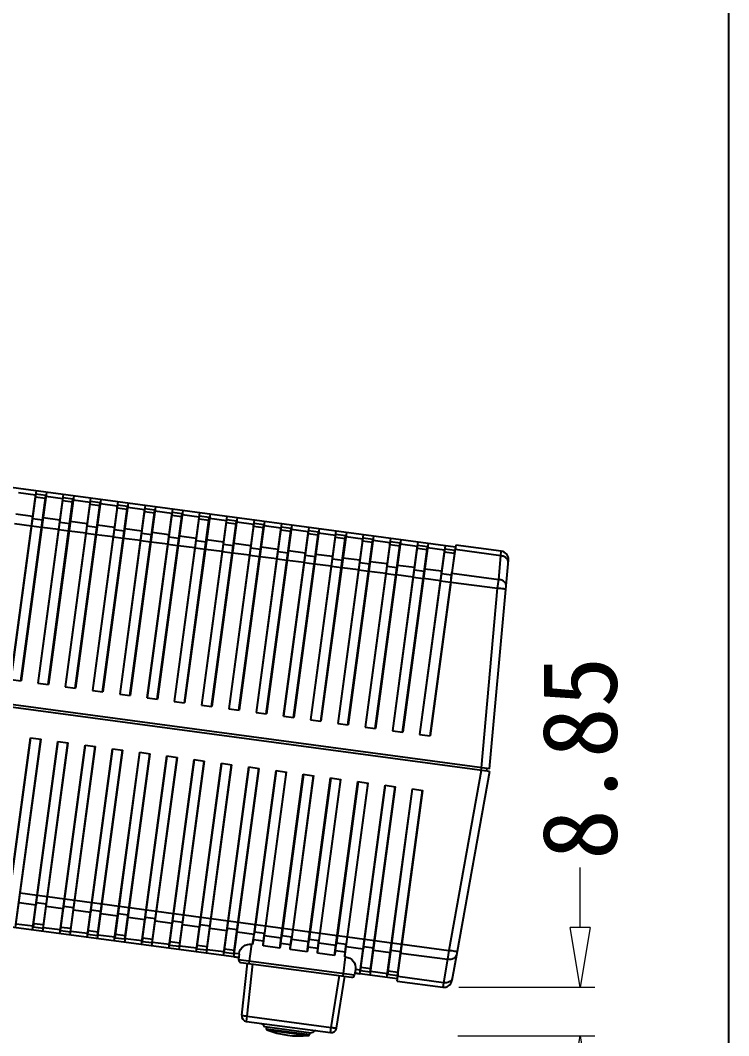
# Model space of a CAD drawing. Header units: millimetres. Extents: x 10368 to 13229, y -13270 to -11269.
# Drawn here: x 13100.7 to 13229.5, y -12175.5 to -11990.9 of the extents above; entities that cross this region are included whole.
import ezdxf

# ---------------------------------------------------------------- set-up
doc = ezdxf.new("R2010")
doc.units = ezdxf.units.MM
doc.layers.add('dim', color=3, linetype='Continuous', lineweight=9)
doc.styles.add('FFS', font='simfang.ttf')
doc.dimstyles.new('YanXiu', dxfattribs={"dimtxt": 2.5, "dimasz": 2.2, "dimexe": 0.66, "dimexo": 0.66, "dimgap": 0.66, "dimtad": 0, "dimzin": 1, "dimdsep": 46, "dimtxsty": 'FFS', "dimcen": 0, "dimclrd": 256, "dimclre": 131, "dimclrt": 42, "dimazin": 0, "dimtfac": 1, "dimtofl": 0, "dimtmove": 0, "dimatfit": 3, "dimfxl": 0, "dimlwd": 5, "dimlwe": 5, "dimarcsym": 0})

# ---------------------------------------------------------------- blocks, each defined once
blk = doc.blocks.new('_ClosedBlank')
at = {"color": 0, "linetype": 'ByBlock', "lineweight": -2}
for p, q in [((-1, 0.167), (0, 0)), ((-1, 0.167), (-1, -0.167)), ((0, 0), (-1, -0.167))]:
    blk.add_line(p, q, dxfattribs=at)
blk = doc.blocks.new('*D55')
at = {"layer": 'Defpoints', "color": 0}
for p in [(613.5, 88.23), (613.3, 79.38), (638.26, 79.38)]:
    blk.add_point(p, dxfattribs=at)
at = {"layer": 'dim', "lineweight": 5}
for p, q in [((638.26, 99.11), (638.26, 110.04)), ((638.26, 68.5), (638.26, 57.62))]:
    blk.add_line(p, q, dxfattribs=at)
at = {"layer": 'dim', "color": 131, "lineweight": 5}
for p, q in [((616.22, 88.23), (640.97, 88.23)), ((616.02, 79.38), (640.97, 79.38))]:
    blk.add_line(p, q, dxfattribs=at)
at = {"layer": 'dim', "lineweight": 5, "xscale": 10.88, "yscale": 10.88, "zscale": 10.88}
for p, rotation in [((638.26, 88.23), 270), ((638.26, 79.38), 90)]:
    blk.add_blockref('_ClosedBlank', p, dxfattribs=dict(at, rotation=rotation))
at = {"layer": 'dim', "color": 42, "insert": (638.26, 129.89), "char_height": 13.6, "attachment_point": 5, "rotation": 90, "style": 'FFS'}
blk.add_mtext('8.85', dxfattribs=at)
blk = doc.blocks.new('*D58')
at = {"layer": 'Defpoints', "color": 0}
for p in [(364.09, 162.09), (621.78, 127.46), (322.08, 108.68), (20.44, 79.38), (632.77, 79.38)]:
    blk.add_point(p, dxfattribs=at)
at = {"layer": 'dim', "color": 131, "lineweight": 5}
blk.add_line((361.4, 162.45), (324.6, 167.39), dxfattribs=at)
at = {"layer": 'dim', "lineweight": 5}
for start, end in [(173.087, 173.68732), (178.46277, 179.26005)]:
    blk.add_arc((979.6, 79.38), 658.17, start, end, dxfattribs=at)
at = {"layer": 'dim', "lineweight": 5, "xscale": 8.5, "yscale": 8.5, "zscale": 8.5}
for p, rotation in [((327.29, 167.03), 82.71702178221234), ((321.43, 79.38), 269.6300236874268)]:
    blk.add_blockref('_ClosedBlank', p, dxfattribs=dict(at, rotation=rotation))
at = {"layer": 'dim', "color": 42, "insert": (322.97, 124.43), "char_height": 13.6, "attachment_point": 5, "rotation": 86.075, "style": 'FFS'}
blk.add_mtext('7.65°', dxfattribs=at)
blk = doc.blocks.new('u59')
at = {"color": 7, "linetype": 'Continuous'}
for p, q in [((615.607, 177.47), (380.812, 209.019)), ((539.387, 187.712), (534.779, 153.42)), ((534.831, 153.413), (539.359, 187.11)), ((536.224, 187.408), (539.291, 186.996)), ((536.615, 153.173), (541.143, 186.87)), ((541.275, 187.458), (536.667, 153.166)), ((539.285, 186.56), (539.291, 186.996)), ((541.069, 186.32), (539.285, 186.56)), ((541.143, 186.87), (539.359, 187.11)), ((544.343, 187.046), (539.735, 152.754)), ((541.179, 186.743), (541.069, 186.32)), ((541.179, 186.743), (544.247, 186.33)), ((546.231, 186.792), (541.623, 152.5)), ((539.787, 152.747), (544.315, 186.444)), ((541.571, 152.507), (546.099, 186.204)), ((544.241, 185.894), (544.247, 186.33)), ((546.025, 185.654), (544.241, 185.894)), ((546.099, 186.204), (544.315, 186.444)), ((549.298, 186.38), (544.69, 152.088)), ((544.742, 152.081), (549.27, 185.778)), ((546.135, 186.077), (546.025, 185.654)), ((546.135, 186.077), (549.202, 185.664)), ((546.526, 151.841), (551.054, 185.539)), ((551.186, 186.126), (546.578, 151.834)), ((549.196, 185.228), (549.202, 185.664)), ((550.98, 184.988), (549.196, 185.228)), ((551.054, 185.539), (549.27, 185.778)), ((554.254, 185.714), (549.646, 151.422)), ((549.698, 151.415), (554.226, 185.112)), ((551.09, 185.411), (550.98, 184.988)), ((551.09, 185.411), (554.157, 184.999)), ((551.482, 151.176), (556.01, 184.873)), ((556.142, 185.46), (551.534, 151.169)), ((554.152, 184.562), (554.157, 184.999)), ((556.01, 184.873), (554.226, 185.112)), ((559.209, 185.048), (554.601, 150.756)), ((556.045, 184.745), (555.936, 184.322)), ((556.045, 184.745), (559.113, 184.333)), ((561.097, 184.794), (556.489, 150.503)), ((535.706, 183.558), (538.774, 183.146)), ((538.768, 182.71), (538.774, 183.146)), ((540.662, 182.892), (540.552, 182.47)), ((540.662, 182.892), (543.729, 182.48)), ((555.936, 184.322), (554.152, 184.562)), ((554.653, 150.749), (559.181, 184.447)), ((556.437, 150.51), (560.965, 184.207)), ((559.107, 183.896), (559.113, 184.333)), ((560.891, 183.657), (559.107, 183.896)), ((560.965, 184.207), (559.181, 184.447)), ((564.165, 184.382), (559.557, 150.091)), ((559.609, 150.084), (564.137, 183.781)), ((561.001, 184.079), (560.891, 183.657)), ((561.001, 184.079), (564.068, 183.667)), ((561.393, 149.844), (565.921, 183.541)), ((566.053, 184.129), (561.445, 149.837)), ((564.063, 183.23), (564.068, 183.667)), ((565.847, 182.991), (564.063, 183.23)), ((565.921, 183.541), (564.137, 183.781)), ((569.12, 183.716), (564.512, 149.425)), ((564.564, 149.418), (569.092, 183.115)), ((565.956, 183.413), (565.847, 182.991)), ((565.956, 183.413), (569.024, 183.001)), ((566.348, 149.178), (570.876, 182.875)), ((571.008, 183.463), (566.4, 149.171)), ((569.018, 182.564), (569.024, 183.001)), ((570.876, 182.875), (569.092, 183.115)), ((574.075, 183.051), (569.468, 148.759)), ((575.963, 182.797), (571.356, 148.505)), ((535.471, 181.809), (538.539, 181.397)), ((538.587, 181.364), (538.539, 181.397)), ((538.587, 181.364), (540.371, 181.124)), ((538.768, 182.71), (540.552, 182.47)), ((540.427, 181.143), (540.371, 181.124)), ((540.427, 181.143), (543.494, 180.731)), ((543.723, 182.044), (543.729, 182.48)), ((543.723, 182.044), (545.507, 181.804)), ((545.617, 182.227), (545.507, 181.804)), ((545.617, 182.227), (548.685, 181.814)), ((548.679, 181.378), (548.685, 181.814)), ((548.679, 181.378), (550.463, 181.138)), ((550.573, 181.561), (550.463, 181.138)), ((550.573, 181.561), (553.64, 181.149)), ((553.634, 180.712), (553.64, 181.149)), ((570.802, 182.325), (569.018, 182.564)), ((569.52, 148.752), (574.048, 182.449)), ((570.912, 182.747), (570.802, 182.325)), ((570.912, 182.747), (573.979, 182.335)), ((571.304, 148.512), (575.832, 182.209)), ((573.974, 181.899), (573.979, 182.335)), ((575.758, 181.659), (573.974, 181.899)), ((575.832, 182.209), (574.048, 182.449)), ((579.031, 182.385), (574.423, 148.093)), ((574.475, 148.086), (579.003, 181.783)), ((575.867, 182.081), (575.758, 181.659)), ((575.867, 182.081), (578.935, 181.669)), ((576.259, 147.846), (580.787, 181.543)), ((580.919, 182.131), (576.311, 147.839)), ((578.929, 181.233), (578.935, 181.669)), ((580.713, 180.993), (578.929, 181.233)), ((580.787, 181.543), (579.003, 181.783)), ((583.986, 181.719), (579.379, 147.427)), ((579.431, 147.42), (583.958, 181.117)), ((580.823, 181.416), (580.713, 180.993)), ((580.823, 181.416), (583.89, 181.003)), ((585.874, 181.465), (581.267, 147.173)), ((583.885, 180.567), (583.89, 181.003)), ((585.742, 180.878), (583.958, 181.117)), ((588.942, 181.053), (584.334, 146.761)), ((543.543, 180.698), (543.494, 180.731)), ((543.543, 180.698), (545.327, 180.459)), ((545.382, 180.478), (545.327, 180.459)), ((545.382, 180.478), (548.45, 180.065)), ((548.498, 180.032), (548.45, 180.065)), ((548.498, 180.032), (550.282, 179.793)), ((550.338, 179.812), (550.282, 179.793)), ((550.338, 179.812), (553.405, 179.399)), ((553.454, 179.367), (553.405, 179.399)), ((553.454, 179.367), (555.238, 179.127)), ((553.634, 180.712), (555.418, 180.472)), ((555.293, 179.146), (555.238, 179.127)), ((555.293, 179.146), (558.361, 178.734)), ((555.528, 180.895), (555.418, 180.472)), ((555.528, 180.895), (558.596, 180.483)), ((558.59, 180.046), (558.596, 180.483)), ((558.59, 180.046), (560.374, 179.806)), ((560.484, 180.229), (560.374, 179.806)), ((560.484, 180.229), (563.551, 179.817)), ((563.545, 179.38), (563.551, 179.817)), ((563.545, 179.38), (565.329, 179.141)), ((565.439, 179.563), (565.329, 179.141)), ((565.439, 179.563), (568.507, 179.151)), ((568.501, 178.714), (568.507, 179.151)), ((581.215, 147.18), (585.742, 180.878)), ((585.669, 180.327), (583.885, 180.567)), ((584.386, 146.754), (588.914, 180.451)), ((585.778, 180.75), (585.669, 180.327)), ((585.778, 180.75), (588.846, 180.338)), ((586.17, 146.515), (590.698, 180.212)), ((590.83, 180.799), (586.222, 146.508)), ((588.84, 179.901), (588.846, 180.338)), ((590.624, 179.661), (588.84, 179.901)), ((590.698, 180.212), (588.914, 180.451)), ((593.897, 180.387), (589.29, 146.095)), ((589.342, 146.088), (593.869, 179.786)), ((590.734, 180.084), (590.624, 179.661)), ((590.734, 180.084), (593.801, 179.672)), ((591.126, 145.849), (595.653, 179.546)), ((595.785, 180.133), (591.178, 145.842)), ((593.795, 179.235), (593.801, 179.672)), ((595.579, 178.995), (593.795, 179.235)), ((595.653, 179.546), (593.869, 179.786)), ((598.853, 179.721), (594.245, 145.429)), ((594.297, 145.422), (598.825, 179.12)), ((595.689, 179.418), (595.579, 178.995)), ((595.689, 179.418), (598.757, 179.006)), ((600.741, 179.468), (596.133, 145.176)), ((600.609, 178.88), (598.825, 179.12)), ((558.409, 178.701), (558.361, 178.734)), ((558.409, 178.701), (560.193, 178.461)), ((560.249, 178.48), (560.193, 178.461)), ((560.249, 178.48), (563.316, 178.068)), ((563.365, 178.035), (563.316, 178.068)), ((563.365, 178.035), (565.149, 177.795)), ((565.204, 177.814), (565.149, 177.795)), ((565.204, 177.814), (568.272, 177.402)), ((568.32, 177.369), (568.272, 177.402)), ((568.32, 177.369), (570.104, 177.129)), ((568.501, 178.714), (570.285, 178.475)), ((570.395, 178.897), (570.285, 178.475)), ((570.395, 178.897), (573.462, 178.485)), ((573.456, 178.049), (573.462, 178.485)), ((573.456, 178.049), (575.24, 177.809)), ((575.35, 178.231), (575.24, 177.809)), ((575.35, 178.231), (578.417, 177.819)), ((578.412, 177.383), (578.417, 177.819)), ((578.412, 177.383), (580.196, 177.143)), ((580.305, 177.566), (580.196, 177.143)), ((580.305, 177.566), (583.373, 177.153)), ((596.081, 145.183), (600.609, 178.88)), ((598.751, 178.569), (598.757, 179.006)), ((600.535, 178.33), (598.751, 178.569)), ((603.808, 179.055), (599.201, 144.764)), ((599.252, 144.757), (603.78, 178.454)), ((600.645, 178.752), (600.535, 178.33)), ((600.645, 178.752), (603.712, 178.34)), ((601.036, 144.517), (605.564, 178.214)), ((605.696, 178.802), (601.088, 144.51)), ((603.706, 177.903), (603.712, 178.34)), ((605.49, 177.664), (603.706, 177.903)), ((605.564, 178.214), (603.78, 178.454)), ((608.764, 178.39), (604.156, 144.098)), ((604.208, 144.091), (608.736, 177.788)), ((605.6, 178.086), (605.49, 177.664)), ((605.6, 178.086), (608.668, 177.674)), ((605.992, 143.851), (610.52, 177.548)), ((610.652, 178.136), (606.044, 143.844)), ((608.662, 177.238), (608.668, 177.674)), ((610.52, 177.548), (608.736, 177.788)), ((613.719, 177.724), (609.111, 143.432)), ((610.556, 177.42), (610.446, 176.998)), ((610.556, 177.42), (613.623, 177.008)), ((615.695, 177.862), (615.679, 177.789)), ((623.951, 176.752), (615.695, 177.862)), ((570.159, 177.148), (570.104, 177.129)), ((570.159, 177.148), (573.227, 176.736)), ((573.276, 176.703), (573.227, 176.736)), ((573.276, 176.703), (575.059, 176.463)), ((575.115, 176.482), (575.059, 176.463)), ((575.115, 176.482), (578.182, 176.07)), ((578.231, 176.037), (578.182, 176.07)), ((578.231, 176.037), (580.015, 175.798)), ((580.07, 175.816), (580.015, 175.798)), ((580.07, 175.816), (583.138, 175.404)), ((583.367, 176.717), (583.373, 177.153)), ((583.367, 176.717), (585.151, 176.477)), ((585.261, 176.9), (585.151, 176.477)), ((585.261, 176.9), (588.328, 176.487)), ((588.323, 176.051), (588.328, 176.487)), ((588.323, 176.051), (590.107, 175.811)), ((590.216, 176.234), (590.107, 175.811)), ((590.216, 176.234), (593.284, 175.822)), ((593.278, 175.385), (593.284, 175.822)), ((595.172, 175.568), (595.062, 175.145)), ((595.172, 175.568), (598.239, 175.156)), ((610.446, 176.998), (608.662, 177.238)), ((609.163, 143.425), (613.691, 177.122)), ((615.475, 176.882), (610.947, 143.185)), ((613.617, 176.572), (613.623, 177.008)), ((615.401, 176.332), (613.617, 176.572)), ((615.475, 176.882), (613.691, 177.122)), ((615.5, 176.712), (614.983, 172.862)), ((615.401, 176.332), (615.5, 176.712)), ((615.475, 176.882), (615.513, 177.049)), ((623.858, 175.925), (615.548, 177.041)), ((623.47, 171.624), (623.858, 175.925)), ((623.858, 175.925), (623.951, 176.752)), ((583.186, 175.371), (583.138, 175.404)), ((583.186, 175.371), (584.97, 175.132)), ((585.026, 175.151), (584.97, 175.132)), ((585.026, 175.151), (588.093, 174.738)), ((588.142, 174.706), (588.093, 174.738)), ((588.142, 174.706), (589.926, 174.466)), ((589.981, 174.485), (589.926, 174.466)), ((589.981, 174.485), (593.049, 174.073)), ((593.097, 174.04), (593.049, 174.073)), ((593.097, 174.04), (594.881, 173.8)), ((593.278, 175.385), (595.062, 175.145)), ((594.937, 173.819), (594.881, 173.8)), ((594.937, 173.819), (598.004, 173.407)), ((598.234, 174.719), (598.239, 175.156)), ((598.234, 174.719), (600.018, 174.48)), ((600.127, 174.902), (600.018, 174.48)), ((600.127, 174.902), (603.195, 174.49)), ((603.189, 174.053), (603.195, 174.49)), ((603.189, 174.053), (604.973, 173.814)), ((605.083, 174.236), (604.973, 173.814)), ((605.083, 174.236), (608.15, 173.824)), ((608.145, 173.388), (608.15, 173.824)), ((610.038, 173.57), (609.929, 173.148)), ((610.038, 173.57), (613.106, 173.158)), ((624.765, 169.805), (625.245, 175.131)), ((621.823, 137.183), (364.182, 171.802)), ((598.053, 173.374), (598.004, 173.407)), ((598.053, 173.374), (599.837, 173.134)), ((599.892, 173.153), (599.837, 173.134)), ((599.892, 173.153), (602.96, 172.741)), ((603.008, 172.708), (602.96, 172.741)), ((603.008, 172.708), (604.792, 172.468)), ((604.848, 172.487), (604.792, 172.468)), ((604.848, 172.487), (607.915, 172.075)), ((607.964, 172.042), (607.915, 172.075)), ((607.964, 172.042), (609.748, 171.802)), ((608.145, 173.388), (609.929, 173.148)), ((609.803, 171.821), (609.748, 171.802)), ((609.803, 171.821), (612.871, 171.409)), ((613.1, 172.722), (613.106, 173.158)), ((613.1, 172.722), (614.884, 172.482)), ((614.884, 172.482), (614.983, 172.862)), ((614.97, 172.765), (623.47, 171.624)), ((621.778, 136.685), (364.094, 171.31)), ((614.758, 171.15), (610.999, 143.178)), ((612.919, 171.376), (612.871, 171.409)), ((612.919, 171.376), (614.703, 171.137)), ((614.703, 171.137), (614.759, 171.155)), ((614.758, 171.15), (623.28, 170.005)), ((620.338, 137.383), (623.28, 170.005)), ((623.28, 170.005), (623.47, 171.624)), ((621.823, 137.183), (624.765, 169.805)), ((534.779, 153.42), (536.667, 153.166)), ((539.735, 152.754), (541.623, 152.5)), ((544.69, 152.088), (546.578, 151.834)), ((549.646, 151.422), (551.534, 151.169)), ((554.601, 150.756), (556.489, 150.503)), ((559.557, 150.091), (561.445, 149.837)), ((564.512, 149.425), (566.4, 149.171)), ((569.468, 148.759), (571.356, 148.505)), ((574.423, 148.093), (576.311, 147.839)), ((579.379, 147.427), (581.267, 147.173)), ((584.334, 146.761), (586.222, 146.508)), ((589.29, 146.095), (591.178, 145.842)), ((594.245, 145.429), (596.133, 145.176)), ((599.201, 144.764), (601.088, 144.51)), ((604.156, 144.098), (606.044, 143.844)), ((533.795, 108.551), (538.403, 142.843)), ((533.927, 109.139), (538.455, 142.836)), ((535.683, 108.298), (540.291, 142.589)), ((535.711, 108.899), (540.239, 142.596)), ((538.403, 142.843), (540.291, 142.589)), ((538.751, 107.885), (543.359, 142.177)), ((543.359, 142.177), (545.247, 141.923)), ((609.111, 143.432), (610.999, 143.178)), ((538.883, 108.473), (543.411, 142.17)), ((540.639, 107.632), (545.247, 141.923)), ((540.667, 108.233), (545.195, 141.93)), ((543.706, 107.219), (548.314, 141.511)), ((543.838, 107.807), (548.366, 141.504)), ((545.594, 106.966), (550.202, 141.258)), ((545.622, 107.567), (550.15, 141.265)), ((548.314, 141.511), (550.202, 141.258)), ((548.662, 106.554), (553.27, 140.845)), ((548.794, 107.141), (553.322, 140.838)), ((550.55, 106.3), (555.158, 140.592)), ((550.578, 106.902), (555.106, 140.599)), ((553.27, 140.845), (555.158, 140.592)), ((553.617, 105.888), (558.225, 140.18)), ((553.749, 106.475), (558.277, 140.173)), ((555.505, 105.634), (560.113, 139.926)), ((555.533, 106.236), (560.061, 139.933)), ((558.225, 140.18), (560.113, 139.926)), ((558.573, 105.222), (563.181, 139.514)), ((558.705, 105.81), (563.233, 139.507)), ((560.461, 104.968), (565.068, 139.26)), ((560.489, 105.57), (565.016, 139.267)), ((563.181, 139.514), (565.068, 139.26)), ((563.528, 104.556), (568.136, 138.848)), ((563.66, 105.144), (568.188, 138.841)), ((565.416, 104.302), (570.024, 138.594)), ((565.444, 104.904), (569.972, 138.601)), ((568.136, 138.848), (570.024, 138.594)), ((568.484, 103.89), (573.091, 138.182)), ((568.616, 104.478), (573.143, 138.175)), ((570.372, 103.636), (574.979, 137.928)), ((570.4, 104.238), (574.927, 137.935)), ((573.091, 138.182), (574.979, 137.928)), ((573.439, 103.224), (578.047, 137.516)), ((573.571, 103.812), (578.099, 137.509)), ((575.327, 102.971), (579.935, 137.262)), ((575.355, 103.572), (579.883, 137.269)), ((578.047, 137.516), (579.935, 137.262)), ((579.008, 107.124), (583.002, 136.85)), ((583.054, 136.843), (579.118, 107.547)), ((583.002, 136.85), (584.89, 136.597)), ((620.293, 136.884), (614.431, 104.151)), ((621.778, 136.685), (615.916, 103.951)), ((620.293, 136.884), (620.36, 137.38)), ((621.283, 136.752), (621.375, 137.244)), ((580.896, 106.87), (584.89, 136.597)), ((584.838, 136.604), (580.902, 107.307)), ((583.964, 106.458), (587.958, 136.184)), ((588.01, 136.177), (584.073, 106.881)), ((585.852, 106.204), (589.846, 135.931)), ((589.794, 135.938), (585.857, 106.641)), ((587.958, 136.184), (589.846, 135.931)), ((588.919, 105.792), (592.913, 135.519)), ((592.965, 135.512), (589.029, 106.215)), ((590.807, 105.539), (594.801, 135.265)), ((594.749, 135.272), (590.813, 105.975)), ((592.913, 135.519), (594.801, 135.265)), ((593.874, 105.126), (597.869, 134.853)), ((597.921, 134.846), (593.984, 105.549)), ((597.869, 134.853), (599.757, 134.599)), ((595.762, 104.873), (599.757, 134.599)), ((599.705, 134.606), (595.768, 105.309)), ((598.216, 99.895), (602.824, 134.187)), ((598.348, 100.483), (602.876, 134.18)), ((600.104, 99.641), (604.712, 133.933)), ((600.132, 100.243), (604.66, 133.94)), ((602.824, 134.187), (604.712, 133.933)), ((603.172, 99.229), (607.78, 133.521)), ((603.304, 99.817), (607.832, 133.514)), ((605.088, 99.577), (609.616, 133.274)), ((605.909, 105.296), (609.668, 133.267)), ((607.78, 133.521), (609.668, 133.267)), ((576.225, 102.85), (399.1, 126.65)), ((536.532, 114.612), (539.599, 114.2)), ((536.297, 112.863), (539.364, 112.451)), ((539.474, 112.873), (539.364, 112.451)), ((539.474, 112.873), (541.258, 112.634)), ((539.655, 114.219), (539.599, 114.2)), ((539.655, 114.219), (541.439, 113.979)), ((541.252, 112.197), (541.258, 112.634)), ((541.487, 113.946), (541.439, 113.979)), ((541.487, 113.946), (544.555, 113.534)), ((544.61, 113.553), (544.555, 113.534)), ((544.61, 113.553), (546.394, 113.313)), ((546.443, 113.28), (546.394, 113.313)), ((546.443, 113.28), (549.51, 112.868)), ((549.566, 112.887), (549.51, 112.868)), ((549.566, 112.887), (551.35, 112.647)), ((551.398, 112.615), (551.35, 112.647)), ((541.252, 112.197), (544.32, 111.785)), ((544.43, 112.208), (544.32, 111.785)), ((544.43, 112.208), (546.214, 111.968)), ((546.208, 111.531), (546.214, 111.968)), ((546.208, 111.531), (549.275, 111.119)), ((549.385, 111.542), (549.275, 111.119)), ((549.385, 111.542), (551.169, 111.302)), ((551.163, 110.865), (551.169, 111.302)), ((551.163, 110.865), (554.231, 110.453)), ((551.398, 112.615), (554.466, 112.202)), ((554.34, 110.876), (554.231, 110.453)), ((554.34, 110.876), (556.124, 110.636)), ((554.521, 112.221), (554.466, 112.202)), ((554.521, 112.221), (556.305, 111.982)), ((556.354, 111.949), (556.305, 111.982)), ((556.354, 111.949), (559.421, 111.536)), ((559.477, 111.555), (559.421, 111.536)), ((559.477, 111.555), (561.261, 111.316)), ((561.309, 111.283), (561.261, 111.316)), ((561.309, 111.283), (564.377, 110.871)), ((564.432, 110.89), (564.377, 110.871)), ((564.432, 110.89), (566.216, 110.65)), ((535.78, 109.013), (538.847, 108.601)), ((538.957, 109.023), (538.847, 108.601)), ((540.741, 108.784), (538.957, 109.023)), ((556.119, 110.2), (556.124, 110.636)), ((556.119, 110.2), (559.186, 109.787)), ((559.296, 110.21), (559.186, 109.787)), ((559.296, 110.21), (561.08, 109.97)), ((561.074, 109.534), (561.08, 109.97)), ((561.074, 109.534), (564.142, 109.122)), ((564.251, 109.544), (564.142, 109.122)), ((564.251, 109.544), (566.035, 109.304)), ((566.03, 108.868), (566.035, 109.304)), ((566.265, 110.617), (566.216, 110.65)), ((566.265, 110.617), (569.332, 110.205)), ((569.388, 110.224), (569.332, 110.205)), ((569.388, 110.224), (571.172, 109.984)), ((571.22, 109.951), (571.172, 109.984)), ((571.22, 109.951), (574.288, 109.539)), ((574.343, 109.558), (574.288, 109.539)), ((574.343, 109.558), (576.127, 109.318)), ((576.176, 109.285), (576.127, 109.318)), ((576.176, 109.285), (579.243, 108.873)), ((538.883, 108.473), (540.667, 108.233)), ((540.735, 108.347), (540.741, 108.784)), ((540.735, 108.347), (543.802, 107.935)), ((543.912, 108.357), (543.802, 107.935)), ((543.838, 107.807), (545.622, 107.567)), ((545.696, 108.118), (543.912, 108.357)), ((545.69, 107.681), (545.696, 108.118)), ((545.69, 107.681), (548.758, 107.269)), ((548.868, 107.692), (548.758, 107.269)), ((548.794, 107.141), (550.578, 106.902)), ((550.652, 107.452), (548.868, 107.692)), ((550.646, 107.015), (550.652, 107.452)), ((566.03, 108.868), (569.097, 108.456)), ((569.207, 108.878), (569.097, 108.456)), ((569.207, 108.878), (570.991, 108.639)), ((570.985, 108.202), (570.991, 108.639)), ((570.985, 108.202), (574.053, 107.79)), ((574.162, 108.212), (574.053, 107.79)), ((574.162, 108.212), (575.946, 107.973)), ((575.941, 107.536), (575.946, 107.973)), ((575.941, 107.536), (579.008, 107.124)), ((578.757, 105.259), (579.008, 107.124)), ((578.926, 106.119), (579.118, 107.547)), ((579.118, 107.547), (579.008, 107.124)), ((579.118, 107.547), (580.902, 107.307)), ((579.299, 108.892), (579.243, 108.873)), ((579.299, 108.892), (581.083, 108.652)), ((580.71, 105.879), (580.902, 107.307)), ((580.896, 106.87), (580.902, 107.307)), ((581.131, 108.619), (581.083, 108.652)), ((581.131, 108.619), (584.199, 108.207)), ((584.254, 108.226), (584.199, 108.207)), ((584.254, 108.226), (586.038, 107.986)), ((586.086, 107.953), (586.038, 107.986)), ((586.087, 107.953), (589.154, 107.541)), ((589.209, 107.56), (589.154, 107.541)), ((589.209, 107.56), (590.993, 107.321)), ((591.042, 107.288), (590.993, 107.321)), ((591.042, 107.288), (594.109, 106.875)), ((550.646, 107.015), (553.713, 106.603)), ((553.823, 107.026), (553.713, 106.603)), ((553.749, 106.475), (555.533, 106.236)), ((555.607, 106.786), (553.823, 107.026)), ((555.601, 106.35), (555.607, 106.786)), ((555.601, 106.35), (558.669, 105.937)), ((558.779, 106.36), (558.669, 105.937)), ((558.705, 105.81), (560.489, 105.57)), ((560.563, 106.12), (558.779, 106.36)), ((560.557, 105.684), (560.563, 106.12)), ((560.557, 105.684), (563.624, 105.271)), ((563.734, 105.694), (563.624, 105.271)), ((565.518, 105.454), (563.734, 105.694)), ((565.512, 105.018), (565.518, 105.454)), ((578.142, 101.785), (578.611, 105.279)), ((578.757, 105.259), (578.611, 105.279)), ((578.926, 106.119), (578.757, 105.259)), ((578.926, 106.119), (580.71, 105.879)), ((580.645, 105.006), (580.896, 106.87)), ((580.645, 105.006), (580.71, 105.879)), ((580.896, 106.87), (583.964, 106.458)), ((583.713, 104.593), (583.964, 106.458)), ((583.881, 105.453), (583.713, 104.593)), ((583.881, 105.453), (584.073, 106.881)), ((583.881, 105.453), (585.665, 105.213)), ((584.073, 106.881), (583.964, 106.458)), ((584.073, 106.881), (585.857, 106.641)), ((585.601, 104.34), (585.852, 106.204)), ((585.665, 105.213), (585.857, 106.641)), ((585.852, 106.204), (585.857, 106.641)), ((585.852, 106.204), (588.919, 105.792)), ((588.668, 103.928), (588.919, 105.792)), ((588.837, 104.787), (589.029, 106.215)), ((589.029, 106.215), (588.919, 105.792)), ((589.029, 106.215), (590.813, 105.975)), ((590.556, 103.674), (590.807, 105.539)), ((590.621, 104.548), (590.813, 105.975)), ((590.807, 105.539), (590.813, 105.975)), ((590.807, 105.539), (593.874, 105.126)), ((593.792, 104.121), (593.984, 105.549)), ((593.984, 105.549), (593.874, 105.126)), ((593.984, 105.549), (595.768, 105.309)), ((594.165, 106.894), (594.11, 106.875)), ((594.165, 106.894), (595.949, 106.655)), ((595.576, 103.882), (595.768, 105.309)), ((595.762, 104.873), (595.768, 105.309)), ((595.997, 106.622), (595.949, 106.655)), ((595.997, 106.622), (599.065, 106.21)), ((599.12, 106.228), (599.065, 106.21)), ((599.12, 106.228), (600.904, 105.989)), ((600.953, 105.956), (600.904, 105.989)), ((600.953, 105.956), (604.02, 105.544)), ((604.076, 105.563), (604.02, 105.544)), ((604.076, 105.563), (605.86, 105.323)), ((605.86, 105.323), (605.908, 105.29)), ((605.909, 105.296), (614.431, 104.151)), ((563.66, 105.144), (565.444, 104.904)), ((565.512, 105.018), (568.58, 104.606)), ((568.69, 105.028), (568.58, 104.606)), ((568.616, 104.478), (570.4, 104.238)), ((570.473, 104.788), (568.69, 105.028)), ((570.468, 104.352), (570.473, 104.788)), ((570.468, 104.352), (573.535, 103.94)), ((573.645, 104.362), (573.535, 103.94)), ((573.571, 103.812), (575.355, 103.572)), ((575.429, 104.123), (573.645, 104.362)), ((575.423, 103.686), (575.429, 104.123)), ((575.423, 103.686), (576.285, 103.57)), ((576.276, 103.487), (576.198, 102.524)), ((583.713, 104.593), (580.645, 105.006)), ((585.601, 104.34), (585.665, 105.213)), ((588.668, 103.928), (585.601, 104.34)), ((588.837, 104.787), (588.668, 103.928)), ((588.837, 104.787), (590.621, 104.548)), ((590.556, 103.674), (590.621, 104.548)), ((593.624, 103.262), (590.556, 103.674)), ((593.624, 103.262), (593.874, 105.126)), ((593.792, 104.121), (593.624, 103.262)), ((593.792, 104.121), (595.576, 103.882)), ((595.512, 103.008), (595.762, 104.873)), ((595.512, 103.008), (595.576, 103.882)), ((595.762, 104.873), (598.83, 104.461)), ((598.94, 104.883), (598.83, 104.461)), ((598.94, 104.883), (600.724, 104.643)), ((600.718, 104.207), (600.724, 104.643)), ((600.718, 104.207), (603.785, 103.795)), ((603.895, 104.217), (603.785, 103.795)), ((603.895, 104.217), (605.679, 103.978)), ((605.157, 99.735), (605.674, 103.585)), ((605.679, 103.978), (605.674, 103.585)), ((605.687, 103.682), (614.187, 102.539)), ((614.431, 104.151), (614.187, 102.539)), ((615.916, 103.951), (614.974, 98.687)), ((575.327, 102.971), (576.225, 102.85)), ((576.198, 102.524), (597.259, 99.695)), ((576.63, 101.988), (596.701, 99.292)), ((576.774, 92.357), (577.795, 101.832)), ((577.764, 92.224), (578.786, 101.699)), ((595.189, 99.495), (595.658, 102.988)), ((595.512, 103.008), (595.658, 102.988)), ((614.187, 102.539), (613.426, 98.288)), ((597.437, 100.643), (597.259, 99.695)), ((605.06, 98.975), (597.319, 100.016)), ((597.319, 100.016), (598.216, 99.895)), ((597.451, 100.726), (598.313, 100.61)), ((598.422, 101.033), (598.313, 100.61)), ((598.348, 100.483), (600.132, 100.243)), ((600.206, 100.793), (598.422, 101.033)), ((600.201, 100.357), (600.206, 100.793)), ((600.201, 100.357), (603.268, 99.945)), ((603.378, 100.367), (603.268, 99.945)), ((603.304, 99.817), (605.088, 99.577)), ((605.162, 100.127), (603.378, 100.367)), ((605.162, 100.127), (605.157, 99.735)), ((593.029, 90.173), (594.545, 99.581)), ((594.02, 90.04), (595.535, 99.448)), ((605.041, 98.574), (605.045, 98.649)), ((605.041, 98.574), (613.297, 97.465)), ((605.088, 99.577), (605.08, 99.406)), ((613.426, 98.288), (605.116, 99.405)), ((613.426, 98.288), (613.297, 97.465)), ((577.635, 91.259), (577.764, 92.224)), ((577.635, 91.259), (592.899, 89.208)), ((577.764, 92.224), (593.029, 90.173)), ((580.988, 90.304), (589.412, 89.172)), ((581.259, 90.268), (581.218, 89.923)), ((581.218, 89.923), (589.09, 88.866)), ((581.344, 89.714), (588.914, 88.697)), ((589.142, 89.209), (589.09, 88.866)), ((592.899, 89.208), (593.029, 90.173))]:
    blk.add_line(p, q, dxfattribs=at)
for centre, radius, start, end in [((629.477, 174.833), 14.103, 170.99249, 172.34249), ((623.751, 175.266), 1.5, 354.84705, 82.34705), ((380.258, 202.776), 236.623, 352.31891, 352.71336), ((628.761, 171.011), 13.903, 172.34717, 172.75216), ((371.379, 136.692), 236.623, 351.98073, 352.37518), ((619.453, 101.733), 13.903, 171.94193, 172.34692), ((576.697, 102.484), 0.5, 175.34705, 262.34705), ((619.134, 97.858), 14.103, 172.3516, 173.7016), ((596.767, 99.787), 0.5, 262.34705, 349.34705), ((613.497, 98.952), 1.5, 262.34705, 349.84705), ((577.768, 92.25), 1, 173.84705, 262.34705), ((581.417, 89.9), 0.2, 173.34705, 248.52999), ((587.197, 104.596), 15.991, 248.52999, 276.1641), ((588.892, 88.896), 0.2, 276.1641, 351.34705), ((593.032, 90.199), 1, 262.34705, 350.84705)]:
    blk.add_arc(centre, radius, start, end, dxfattribs=at)
at = {"color": 7, "linetype": 'Continuous', "extrusion": (0, 0, -1)}
for centre, start_param, end_param in [((578.346, 103.305), -0.0058621, 1.5707963), ((595.393, 101.015), 1.5707963, 3.1474548)]:
    blk.add_ellipse(centre, major_axis=(-2.059, 0.277), ratio=0.9584988, start_param=start_param, end_param=end_param, dxfattribs=at)
at = {"color": 7, "linetype": 'Continuous'}
for points, start_tangent, end_tangent in [([(615.646, 177.625), (615.602, 177.373), (615.548, 177.041)], (-0.1797442, -0.9837134), (-0.1564352, -0.9876882)), ([(615.679, 177.789), (615.646, 177.625)], (-0.2190451, -0.9757147), (-0.1797442, -0.9837134)), ([(625.208, 174.716), (625.135, 175.131), (624.854, 175.505), (624.407, 175.783), (623.858, 175.925)], (0.0898148, 0.9959585), (-0.9936567, 0.1124557)), ([(624.765, 169.805), (624.654, 169.84), (624.333, 169.89), (623.85, 169.948), (623.28, 170.005)], (0.0898148, 0.9959585), (-0.995951, 0.0898974)), ([(624.82, 170.414), (624.747, 170.829), (624.467, 171.203), (624.019, 171.481), (623.47, 171.623)], (0.0898148, 0.9959585), (-0.9936567, 0.1124557)), ([(576.276, 103.487), (576.279, 103.514), (576.282, 103.542), (576.285, 103.57)], (0.0811201, 0.9967043), (0.1271085, 0.9918888)), ([(615.916, 103.951), (615.8, 103.947), (615.477, 103.983), (614.996, 104.055), (614.431, 104.151)], (-0.1762766, -0.9843407), (-0.9843553, 0.1761949)), ([(615.808, 103.349), (615.629, 102.968), (615.259, 102.682), (614.754, 102.532), (614.188, 102.54)], (-0.1762766, -0.9843407), (-0.9880971, 0.1538312)), ([(597.451, 100.726), (597.446, 100.698), (597.442, 100.67), (597.437, 100.643)], (-0.1392314, -0.9902599), (-0.1848597, -0.9827649)), ([(605.045, 98.649), (605.057, 98.815)], (0.0462862, 0.9989282), (0.0863046, 0.9962688)), ([(605.057, 98.815), (605.081, 99.07), (605.116, 99.405)], (0.0863046, 0.9962688), (0.1098361, 0.9939497)), ([(615.047, 99.098), (614.867, 98.717), (614.498, 98.43), (613.993, 98.28), (613.426, 98.288)], (-0.1762766, -0.9843407), (-0.9880971, 0.1538312)), ([(576.774, 92.357), (576.798, 92.349), (576.871, 92.335), (576.989, 92.318), (577.145, 92.297), (577.334, 92.273), (577.543, 92.249), (577.764, 92.224)], (-0.1071831, -0.9942393), (0.9942374, -0.1072009)), ([(580.311, 90.899), (580.988, 90.304)], (0.9910929, -0.1331724), (0.9910929, -0.1331724)), ([(590.222, 89.568), (589.412, 89.172)], (-0.9910929, 0.1331724), (-0.9910929, 0.1331724)), ([(593.029, 90.173), (593.249, 90.138), (593.457, 90.107), (593.645, 90.08), (593.802, 90.059), (593.92, 90.044), (593.994, 90.038), (594.02, 90.04)], (0.9872701, -0.1590529), (0.1590706, 0.9872672))]:
    blk.add_spline(points, degree=3, dxfattribs=dict(at, start_tangent=start_tangent, end_tangent=end_tangent))
at = {"layer": 'Defpoints', "color": 2}
blk.add_lwpolyline([(0, 0), (665.275, 0), (665.275, 940.793), (0, 940.793)], close=True, dxfattribs=at)
at = {"layer": 'dim'}
dim = blk.add_angular_dim_2l(base=(322.08, 117.899), line1=((621.778, 136.685), (364.094, 171.31)), line2=((20.436, 88.604), (632.774, 88.604)), dimstyle='YanXiu', override={"dimscale": 1.7, "dimtxt": 8, "dimasz": 5, "dimexe": 1.5992, "dimexo": 1.5992, "dimgap": 0, "dimzin": 8, "dimblk": 'ClosedBlank', "dimldrblk": 'ClosedBlank'}, dxfattribs=at)
dim.commit()
dim.dimension.update_dxf_attribs({"geometry": '*D58', "text_midpoint": (322.972, 133.656), "dimtype": 130, "insert": (0, 9.223)})
dim = blk.add_linear_dim(base=(638.255, 88.604), p1=(613.497, 97.452), p2=(613.297, 88.604), angle=90, dimstyle='YanXiu', override={"dimscale": 1.7, "dimtxt": 8, "dimasz": 6.4, "dimexe": 1.5992, "dimexo": 1.5992, "dimgap": 1.5992, "dimzin": 8, "dimblk": 'ClosedBlank', "dimldrblk": 'ClosedBlank'}, dxfattribs=at)
dim.commit()
dim.dimension.update_dxf_attribs({"geometry": '*D55', "text_midpoint": (638.255, 139.109), "dimtype": 128, "insert": (0, 9.223)})

msp = doc.modelspace()

# ---------------------------------------------------------------- block references
msp.add_blockref('u59', (12564.2, -12264.16))

doc.saveas('drawing.dxf')
